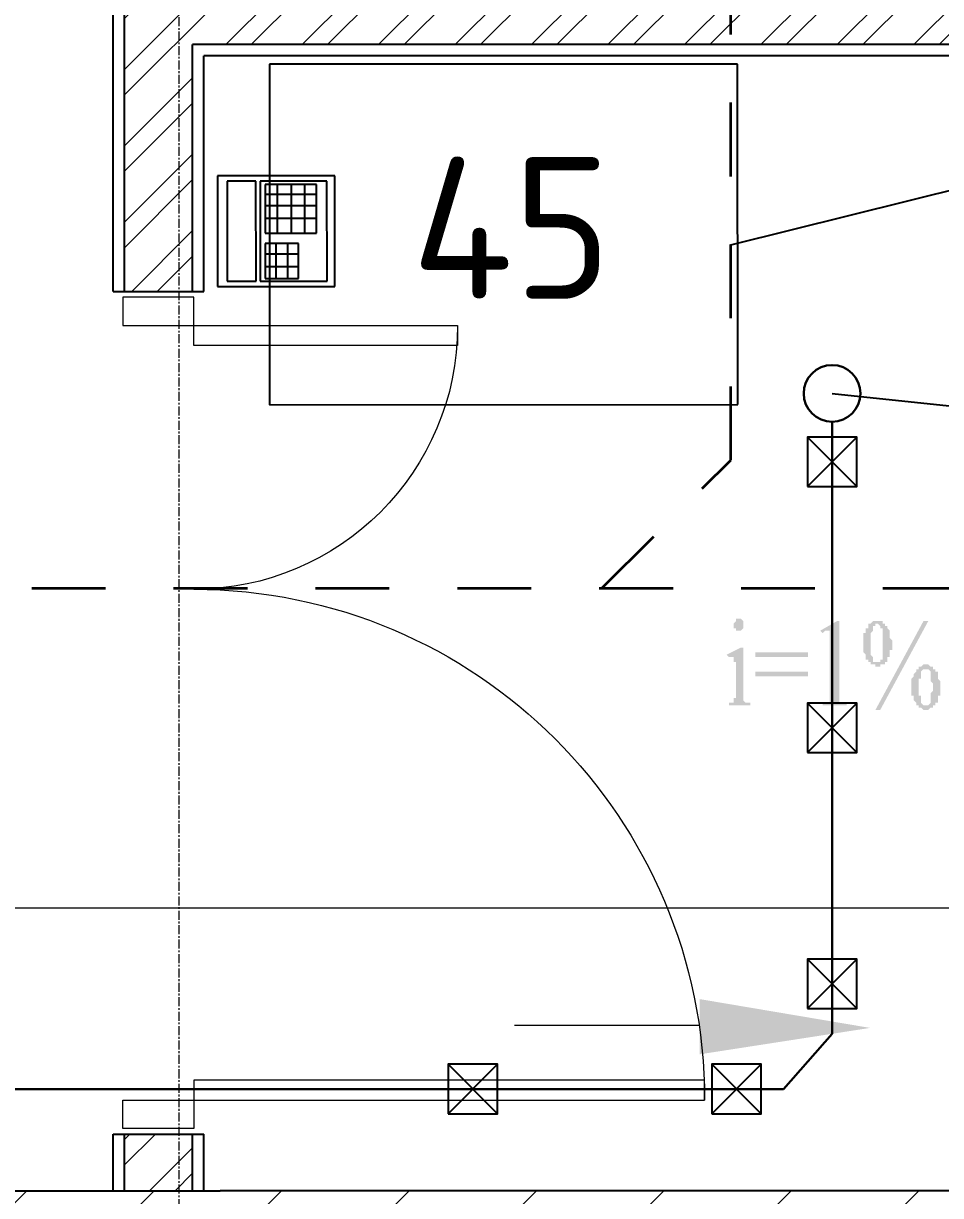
# Model space of a CAD drawing. Header units: millimetres. Extents: x -10178924 to 11692288, y -947381 to 58396.
# Drawn here: x 769963 to 771579, y -884277 to -882212 of the extents above; entities that cross this region are included whole.
import ezdxf
from ezdxf import colors
from ezdxf.entities.mleader import LeaderData, LeaderLine
from ezdxf.math import Vec2, Vec3

# ---------------------------------------------------------------- set-up
doc = ezdxf.new("R2010")
doc.units = ezdxf.units.MM
doc.linetypes.add('Dashed 1', pattern=[250, 130, -120])
doc.linetypes.add('осевая', pattern=[50.8, 31.75, -6.35, 6.35, -6.35])
for name, color, linetype, lineweight in [('!К3', 30, 'Continuous', 30), ('PDF _Разрезы', 7, 'Continuous', 9), ('АР_Двери', 250, 'Continuous', 9), ('Основная ГКЛ', 250, 'Continuous', 9), ('Перегородки', 162, 'Continuous', 9), ('Размеры осевые', 153, 'Continuous', 9), ('Сантехнические приборы', 7, 'Continuous', 9), ('ШТРИХОВКА', 252, 'Continuous', 15)]:
    doc.layers.add(name, color=color, linetype=linetype, lineweight=lineweight)
for name, color, linetype in [('_надписи канализация', 7, 'Continuous'), ('ВК_Выноски', 7, 'Continuous'), ('Стены внутр.1', 7, 'Continuous'), ('ТХ пищеблок новое 12.09', 252, 'Continuous')]:
    doc.layers.add(name, color=color, linetype=linetype)
doc.layers.add('PDF _ТХ ВК Трапы', color=7, linetype='Continuous', lineweight=9, true_color=0x7f7f7f)
doc.styles.add('GOST-2.304_Type-B', font='GOST_Common.ttf')
doc.styles.add('ISOCPEUR', font='isocpeui.ttf', dxfattribs={"width": 0.9})

# ---------------------------------------------------------------- blocks, each defined once
blk = doc.blocks.new('_None')
blk = doc.blocks.new('*U2241')
at = {"layer": 'АР_Двери'}
for points in [[(50, 0), (0, 0), (0, 125), (50, 125)], [(1414.8, 0), (1464.8, 0), (1464.8, 125), (1414.8, 125)], [(50, -464.8), (85, -464.8), (85, 0), (50, 0)], [(1414.8, -900), (1379.8, -900), (1379.8, 0), (1414.8, 0)]]:
    blk.add_lwpolyline(points, close=True, dxfattribs=at)
for centre, radius, start, end in [((50, 0), 464.8, 270, 0), ((1414.8, 0), 900, 180, 270)]:
    blk.add_arc(centre, radius, start, end, dxfattribs=at)
at = {"layer": 'Основная ГКЛ', "ltscale": 5}
for p, q in [((-10, 0), (-10, 125)), ((1474.8, 0), (1474.8, 125))]:
    blk.add_line(p, q, dxfattribs=at)
blk = doc.blocks.new('A$C5282721b')
at = {"layer": 'PDF _ТХ ВК Трапы', "true_color": 0x535353, "transparency": 33554559}
h = blk.add_hatch(color=251, dxfattribs=at)
h.paths.add_polyline_path([(52085.521, -4651.812), (52089.754, -4651.812), (52089.754, -4651.812), (52089.754, -4651.812), (52093.988, -4656.045), (52093.988, -4656.045), (52093.988, -4660.279), (52093.988, -4660.279), (52093.988, -4664.512), (52093.988, -4664.512), (52093.988, -4668.745), (52093.988, -4668.745), (52093.988, -4668.745), (52089.754, -4672.979), (52089.754, -4672.979), (52089.754, -4672.979), (52085.521, -4672.979), (52085.521, -4672.979), (52085.521, -4672.979), (52085.521, -4672.979), (52081.287, -4672.979), (52081.287, -4668.745), (52081.287, -4668.745), (52081.287, -4668.745), (52077.054, -4668.745), (52077.054, -4664.512), (52077.054, -4664.512), (52077.054, -4664.512), (52077.054, -4660.279), (52077.054, -4660.279), (52081.287, -4656.045), (52081.287, -4656.045), (52081.287, -4656.045), (52081.287, -4651.812), (52081.287, -4651.812), (52085.521, -4651.812), (52085.521, -4651.812)], flags=0)
h.paths.add_polyline_path([(52093.988, -4702.612), (52093.988, -4783.046), (52093.988, -4787.279), (52093.988, -4787.279), (52093.988, -4791.513), (52093.988, -4791.513), (52093.988, -4795.746), (52093.988, -4795.746), (52093.988, -4795.746), (52098.221, -4799.979), (52098.221, -4799.979), (52098.221, -4799.979), (52102.454, -4799.979), (52102.454, -4799.979), (52106.688, -4799.979), (52106.688, -4799.979), (52106.688, -4804.213), (52068.587, -4804.213), (52068.587, -4799.979), (52068.587, -4799.979), (52072.821, -4799.979), (52072.821, -4799.979), (52072.821, -4799.979), (52077.054, -4799.979), (52077.054, -4799.979), (52077.054, -4795.746), (52077.054, -4795.746), (52077.054, -4795.746), (52077.054, -4791.513), (52081.287, -4791.513), (52081.287, -4787.279), (52081.287, -4787.279), (52081.287, -4783.046), (52081.287, -4744.946), (52081.287, -4740.712), (52081.287, -4740.712), (52081.287, -4736.479), (52081.287, -4732.246), (52081.287, -4732.246), (52081.287, -4728.012), (52081.287, -4728.012), (52077.054, -4728.012), (52077.054, -4723.779), (52077.054, -4723.779), (52077.054, -4723.779), (52077.054, -4719.546), (52077.054, -4719.546), (52077.054, -4719.546), (52072.821, -4719.546), (52072.821, -4719.546), (52072.821, -4719.546), (52068.587, -4719.546), (52068.587, -4719.546), (52068.587, -4719.546), (52064.354, -4715.312), (52089.754, -4702.612)], flags=0)
blk.add_hatch(color=251, dxfattribs=at).paths.add_polyline_path([(52229.455, -4672.979), (52259.089, -4656.045), (52263.322, -4656.045), (52263.322, -4778.813), (52263.322, -4783.046), (52263.322, -4787.279), (52263.322, -4787.279), (52263.322, -4791.513), (52263.322, -4791.513), (52263.322, -4795.746), (52263.322, -4795.746), (52263.322, -4795.746), (52263.322, -4799.979), (52267.555, -4799.979), (52267.555, -4799.979), (52267.555, -4799.979), (52271.789, -4799.979), (52271.789, -4799.979), (52276.022, -4799.979), (52276.022, -4799.979), (52276.022, -4799.979), (52276.022, -4804.213), (52233.688, -4804.213), (52233.688, -4799.979), (52233.688, -4799.979), (52237.922, -4799.979), (52237.922, -4799.979), (52242.155, -4799.979), (52242.155, -4799.979), (52242.155, -4799.979), (52242.155, -4799.979), (52246.389, -4799.979), (52246.389, -4795.746), (52246.389, -4795.746), (52246.389, -4795.746), (52246.389, -4791.513), (52246.389, -4791.513), (52246.389, -4791.513), (52246.389, -4787.279), (52246.389, -4783.046), (52246.389, -4778.813), (52246.389, -4778.813), (52246.389, -4702.612), (52246.389, -4698.379), (52246.389, -4694.145), (52246.389, -4689.912), (52246.389, -4689.912), (52246.389, -4685.679), (52246.389, -4685.679), (52246.389, -4681.445), (52246.389, -4681.445), (52246.389, -4681.445), (52246.389, -4681.445), (52246.389, -4677.212), (52246.389, -4677.212), (52246.389, -4672.979), (52242.155, -4672.979), (52242.155, -4672.979), (52242.155, -4672.979), (52237.922, -4672.979), (52237.922, -4672.979), (52237.922, -4672.979), (52233.688, -4677.212), (52233.688, -4677.212), (52233.688, -4677.212)])
h = blk.add_hatch(color=251, dxfattribs=at)
h.paths.add_polyline_path([(52419.956, -4656.045), (52335.289, -4812.679), (52326.822, -4812.679), (52411.49, -4656.045)], flags=0)
h.paths.add_polyline_path([(52331.056, -4656.045), (52331.056, -4656.045), (52335.289, -4656.045), (52335.289, -4656.045), (52335.289, -4656.045), (52339.522, -4656.045), (52339.522, -4660.279), (52343.756, -4660.279), (52343.756, -4660.279), (52343.756, -4660.279), (52343.756, -4664.512), (52347.989, -4664.512), (52347.989, -4668.745), (52347.989, -4668.745), (52347.989, -4668.745), (52352.223, -4672.979), (52352.223, -4672.979), (52352.223, -4677.212), (52352.223, -4677.212), (52352.223, -4681.445), (52352.223, -4681.445), (52352.223, -4681.445), (52352.223, -4685.679), (52356.456, -4689.912), (52356.456, -4689.912), (52356.456, -4694.145), (52356.456, -4694.145), (52356.456, -4694.145), (52356.456, -4698.379), (52356.456, -4702.612), (52356.456, -4702.612), (52356.456, -4706.845), (52352.223, -4706.845), (52352.223, -4711.079), (52352.223, -4711.079), (52352.223, -4715.312), (52352.223, -4715.312), (52352.223, -4719.546), (52352.223, -4719.546), (52347.989, -4719.546), (52347.989, -4723.779), (52347.989, -4723.779), (52347.989, -4723.779), (52347.989, -4728.012), (52343.756, -4728.012), (52343.756, -4728.012), (52343.756, -4732.246), (52339.522, -4732.246), (52339.522, -4732.246), (52339.522, -4732.246), (52335.289, -4732.246), (52335.289, -4736.479), (52331.056, -4736.479), (52331.056, -4736.479), (52331.056, -4736.479), (52326.822, -4736.479), (52326.822, -4736.479), (52326.822, -4732.246), (52322.589, -4732.246), (52322.589, -4732.246), (52318.356, -4732.246), (52318.356, -4732.246), (52318.356, -4732.246), (52318.356, -4728.012), (52314.122, -4728.012), (52314.122, -4728.012), (52314.122, -4723.779), (52309.889, -4723.779), (52309.889, -4719.546), (52309.889, -4719.546), (52309.889, -4715.312), (52309.889, -4715.312), (52309.889, -4715.312), (52305.656, -4711.079), (52305.656, -4711.079), (52305.656, -4706.845), (52305.656, -4706.845), (52305.656, -4702.612), (52305.656, -4702.612), (52305.656, -4698.379), (52305.656, -4698.379), (52305.656, -4694.145), (52305.656, -4694.145), (52305.656, -4689.912), (52305.656, -4689.912), (52305.656, -4685.679), (52305.656, -4685.679), (52305.656, -4681.445), (52305.656, -4681.445), (52305.656, -4677.212), (52309.889, -4677.212), (52309.889, -4672.979), (52309.889, -4672.979), (52309.889, -4668.745), (52309.889, -4668.745), (52314.122, -4668.745), (52314.122, -4664.512), (52314.122, -4664.512), (52314.122, -4660.279), (52318.356, -4660.279), (52318.356, -4660.279), (52318.356, -4660.279), (52322.589, -4656.045), (52322.589, -4656.045), (52322.589, -4656.045), (52326.822, -4656.045), (52326.822, -4656.045), (52331.056, -4656.045), (52331.056, -4656.045)], flags=0)
h.paths.add_polyline_path([(52331.056, -4660.279), (52326.822, -4660.279), (52326.822, -4664.512), (52326.822, -4664.512), (52322.589, -4664.512), (52322.589, -4668.745), (52322.589, -4668.745), (52322.589, -4668.745), (52322.589, -4668.745), (52322.589, -4672.979), (52322.589, -4672.979), (52318.356, -4677.212), (52318.356, -4677.212), (52318.356, -4681.445), (52318.356, -4681.445), (52318.356, -4685.679), (52318.356, -4685.679), (52318.356, -4689.912), (52318.356, -4694.145), (52318.356, -4694.145), (52318.356, -4698.379), (52318.356, -4702.612), (52318.356, -4702.612), (52318.356, -4706.845), (52318.356, -4706.845), (52318.356, -4711.079), (52318.356, -4711.079), (52318.356, -4715.312), (52318.356, -4715.312), (52322.589, -4719.546), (52322.589, -4719.546), (52322.589, -4719.546), (52322.589, -4723.779), (52322.589, -4723.779), (52322.589, -4728.012), (52326.822, -4728.012), (52326.822, -4728.012), (52326.822, -4728.012), (52326.822, -4728.012), (52331.056, -4728.012), (52331.056, -4728.012), (52331.056, -4728.012), (52335.289, -4728.012), (52335.289, -4728.012), (52335.289, -4723.779), (52335.289, -4723.779), (52339.522, -4723.779), (52339.522, -4719.546), (52339.522, -4719.546), (52339.522, -4719.546), (52339.522, -4715.312), (52339.522, -4715.312), (52339.522, -4711.079), (52339.522, -4711.079), (52339.522, -4706.845), (52339.522, -4702.612), (52339.522, -4702.612), (52339.522, -4698.379), (52339.522, -4698.379), (52339.522, -4694.145), (52339.522, -4694.145), (52339.522, -4689.912), (52339.522, -4685.679), (52339.522, -4685.679), (52339.522, -4681.445), (52339.522, -4681.445), (52339.522, -4677.212), (52339.522, -4677.212), (52339.522, -4672.979), (52339.522, -4672.979), (52339.522, -4668.745), (52339.522, -4668.745), (52335.289, -4668.745), (52335.289, -4668.745), (52335.289, -4664.512), (52335.289, -4664.512), (52335.289, -4664.512), (52331.056, -4660.279), (52331.056, -4660.279), (52331.056, -4660.279)], flags=0)
h.paths.add_polyline_path([(52415.723, -4732.246), (52415.723, -4732.246), (52419.956, -4732.246), (52419.956, -4732.246), (52419.956, -4732.246), (52424.19, -4736.479), (52424.19, -4736.479), (52428.423, -4736.479), (52428.423, -4736.479), (52428.423, -4740.712), (52428.423, -4740.712), (52432.656, -4740.712), (52432.656, -4744.946), (52432.656, -4744.946), (52436.89, -4744.946), (52436.89, -4749.179), (52436.89, -4749.179), (52436.89, -4753.412), (52436.89, -4753.412), (52436.89, -4757.646), (52436.89, -4757.646), (52441.123, -4761.879), (52441.123, -4761.879), (52441.123, -4766.113), (52441.123, -4766.113), (52441.123, -4770.346), (52441.123, -4770.346), (52441.123, -4770.346), (52441.123, -4774.579), (52441.123, -4778.813), (52441.123, -4778.813), (52441.123, -4783.046), (52441.123, -4783.046), (52441.123, -4787.279), (52436.89, -4787.279), (52436.89, -4791.513), (52436.89, -4791.513), (52436.89, -4795.746), (52436.89, -4795.746), (52436.89, -4799.979), (52432.656, -4799.979), (52432.656, -4799.979), (52432.656, -4799.979), (52432.656, -4804.213), (52428.423, -4804.213), (52428.423, -4804.213), (52428.423, -4808.446), (52424.19, -4808.446), (52424.19, -4808.446), (52424.19, -4808.446), (52419.956, -4812.679), (52419.956, -4812.679), (52419.956, -4812.679), (52415.723, -4812.679), (52415.723, -4812.679), (52415.723, -4812.679), (52411.49, -4812.679), (52411.49, -4812.679), (52407.256, -4808.446), (52407.256, -4808.446), (52407.256, -4808.446), (52403.023, -4808.446), (52403.023, -4808.446), (52403.023, -4804.213), (52398.789, -4804.213), (52398.789, -4804.213), (52398.789, -4799.979), (52398.789, -4799.979), (52394.556, -4795.746), (52394.556, -4795.746), (52394.556, -4795.746), (52394.556, -4791.513), (52394.556, -4791.513), (52394.556, -4787.279), (52390.323, -4787.279), (52390.323, -4783.046), (52390.323, -4783.046), (52390.323, -4778.813), (52390.323, -4778.813), (52390.323, -4774.579), (52390.323, -4774.579), (52390.323, -4770.346), (52390.323, -4770.346), (52390.323, -4766.113), (52390.323, -4766.113), (52390.323, -4761.879), (52390.323, -4761.879), (52390.323, -4757.646), (52390.323, -4757.646), (52394.556, -4753.412), (52394.556, -4753.412), (52394.556, -4753.412), (52394.556, -4749.179), (52394.556, -4749.179), (52398.789, -4744.946), (52398.789, -4744.946), (52398.789, -4740.712), (52398.789, -4740.712), (52403.023, -4740.712), (52403.023, -4736.479), (52403.023, -4736.479), (52403.023, -4736.479), (52407.256, -4736.479), (52407.256, -4736.479), (52411.49, -4732.246), (52411.49, -4732.246), (52411.49, -4732.246), (52415.723, -4732.246), (52415.723, -4732.246)], flags=0)
h.paths.add_polyline_path([(52415.723, -4740.712), (52415.723, -4740.712), (52411.49, -4740.712), (52411.49, -4740.712), (52411.49, -4740.712), (52407.256, -4744.946), (52407.256, -4744.946), (52407.256, -4744.946), (52407.256, -4744.946), (52407.256, -4749.179), (52407.256, -4749.179), (52407.256, -4753.412), (52407.256, -4753.412), (52407.256, -4757.646), (52403.023, -4757.646), (52403.023, -4761.879), (52403.023, -4761.879), (52403.023, -4766.113), (52403.023, -4770.346), (52403.023, -4770.346), (52403.023, -4774.579), (52403.023, -4774.579), (52403.023, -4778.813), (52403.023, -4783.046), (52403.023, -4783.046), (52403.023, -4787.279), (52407.256, -4787.279), (52407.256, -4791.513), (52407.256, -4791.513), (52407.256, -4795.746), (52407.256, -4795.746), (52407.256, -4799.979), (52407.256, -4799.979), (52407.256, -4799.979), (52411.49, -4804.213), (52411.49, -4804.213), (52411.49, -4804.213), (52415.723, -4804.213), (52415.723, -4804.213), (52415.723, -4804.213), (52415.723, -4804.213), (52419.956, -4804.213), (52419.956, -4804.213), (52419.956, -4804.213), (52424.19, -4799.979), (52424.19, -4799.979), (52424.19, -4799.979), (52424.19, -4795.746), (52424.19, -4795.746), (52424.19, -4795.746), (52424.19, -4791.513), (52424.19, -4791.513), (52424.19, -4787.279), (52424.19, -4787.279), (52424.19, -4783.046), (52428.423, -4778.813), (52428.423, -4778.813), (52428.423, -4774.579), (52428.423, -4774.579), (52428.423, -4770.346), (52428.423, -4766.113), (52428.423, -4766.113), (52424.19, -4761.879), (52424.19, -4757.646), (52424.19, -4757.646), (52424.19, -4753.412), (52424.19, -4753.412), (52424.19, -4749.179), (52424.19, -4749.179), (52424.19, -4749.179), (52424.19, -4744.946), (52424.19, -4744.946), (52424.19, -4744.946), (52419.956, -4740.712), (52419.956, -4740.712), (52419.956, -4740.712), (52415.723, -4740.712), (52415.723, -4740.712), (52415.723, -4740.712)], flags=0)
at = {"layer": 'Перегородки', "lineweight": 20, "true_color": 0x000000, "transparency": 33554687}
h = blk.add_hatch(dxfattribs=at)
h.set_pattern_fill('ANSI32', color=18, scale=10)
h.set_pattern_definition([(45, (-2681.59, 241515.3), (-67.35192, 67.35192), []), (45, (-2636.69, 241515.3), (-67.35192, 67.35192), [])])
h.paths.add_polyline_path([(51123.735, -5559.958), (51003.735, -5559.958), (51003.735, -5660.061), (51123.735, -5660.061)])
h.paths.add_polyline_path([(51123.735, -3640.061), (53709.391, -3640.061), (53709.391, -3520.061), (51003.735, -3520.061), (51003.735, -4074.958), (51123.735, -4074.958)])
at = {"layer": 'ШТРИХОВКА', "ltscale": 100, "true_color": 0x000000, "transparency": 33554687}
h = blk.add_hatch(dxfattribs=at)
h.set_pattern_fill('ANSI31', color=18, scale=50)
h.set_pattern_definition([(45, (-78432.53, 22970.06), (-112.2532, 112.2532), [])])
h.paths.add_polyline_path([(51172.073, -6080.061), (51172.073, -6258.074), (50792.073, -6258.074), (50792.073, -5660.061), (53709.391, -5660.061), (53709.391, -5442.061), (54269.391, -5442.061), (54269.391, -12156.906), (47519.391, -12156.906), (47519.391, -11596.906), (50792.073, -11596.906), (50792.073, -11510.474), (51172.073, -11510.474), (51172.073, -11596.906), (53709.391, -11596.906), (53709.391, -6080.061)])
at = {"layer": 'PDF _Разрезы', "color": 18, "lineweight": 9, "true_color": 0x000000, "transparency": 33554687}
blk.add_lwpolyline([(-3851.775, -5161.054), (61037.167, -5161.054)], dxfattribs=at)
at = {"layer": 'PDF _ТХ ВК Трапы', "color": 251, "true_color": 0x535353, "transparency": 33554559}
for points in [[(52115.154, -4711.079), (52208.288, -4711.079), (52115.154, -4719.546), (52208.288, -4719.546)], [(52115.154, -4744.946), (52208.288, -4744.946), (52115.154, -4753.412), (52208.288, -4753.412)]]:
    blk.add_solid(points, dxfattribs=at)
at = {"layer": 'Перегородки', "color": 18, "linetype": 'Continuous', "lineweight": 25, "true_color": 0x000000, "transparency": 33554687}
for p, q in [((50983.735, -4074.958), (50983.735, -3490.061)), ((51003.735, -4074.958), (51003.735, -3520.061)), ((51123.735, -4074.958), (51123.735, -3640.061)), ((53709.391, -3640.061), (51123.735, -3640.061)), ((53709.391, -3660.061), (51143.735, -3660.061)), ((51143.735, -4074.958), (51143.735, -3660.061)), ((50983.735, -4074.958), (51143.735, -4074.958)), ((50983.735, -5660.061), (50983.735, -5559.958)), ((50983.735, -5559.958), (51143.735, -5559.958)), ((51003.735, -5660.061), (51003.735, -5559.958)), ((51123.735, -5660.061), (51123.735, -5559.958)), ((51143.735, -5660.061), (51143.735, -5559.958))]:
    blk.add_line(p, q, dxfattribs=at)
at = {"layer": 'Размеры осевые', "color": 251, "linetype": 'осевая', "ltscale": 0.5, "transparency": 33554687}
blk.add_line((51100, -19000), (51100, 1500), dxfattribs=at)
at = {"layer": 'Сантехнические приборы', "color": 18, "true_color": 0x000000, "transparency": 33554559}
blk.add_lwpolyline([(52016.995, -5368.702), (51691.026, -5368.702)], dxfattribs=at)
blk.add_lwpolyline([(52016.995, -5368.702), (51691.026, -5368.702)], dxfattribs=at)
blk.add_solid([(52016.995, -5322.135), (52317.563, -5372.936), (52016.995, -5419.503)], dxfattribs=at)
at = {"layer": 'Стены внутр.1', "color": 18, "linetype": 'Continuous', "true_color": 0x000000, "transparency": 33554687, "flags": 128}
for points in [[(50792.073, -5660.061), (51172.073, -5660.061)], [(53709.391, -5660.061), (51172.073, -5660.061)]]:
    blk.add_lwpolyline(points, dxfattribs=at)
at = {"layer": 'ТХ пищеблок новое 12.09', "ltscale": 100, "transparency": 33554687}
for p, q in [((52084.007, -3674.354), (51259.007, -3674.64)), ((51259.007, -3674.64), (51259.215, -4274.64)), ((52084.215, -4274.354), (52084.007, -3674.354)), ((51259.215, -4274.64), (52084.215, -4274.354))]:
    blk.add_line(p, q, dxfattribs=at)
at = {"layer": 'ТХ пищеблок новое 12.09', "transparency": 33554687}
for p, q in [((51374.528, -3871.246), (51167.443, -3871.318)), ((51167.443, -3871.318), (51167.51, -4066.438)), ((51235.386, -3880.491), (51184.609, -3880.508)), ((51184.609, -3880.508), (51184.67, -4056.772)), ((51235.448, -4056.755), (51235.386, -3880.491)), ((51360.498, -3880.447), (51242.715, -3880.488)), ((51242.715, -3880.488), (51242.776, -4056.752)), ((51360.559, -4056.711), (51360.498, -3880.447)), ((51374.596, -4066.366), (51374.528, -3871.246)), ((51342.005, -3886.752), (51251.581, -3886.784)), ((51251.581, -3886.784), (51251.611, -3972.298)), ((51251.587, -3903.598), (51342.011, -3903.567)), ((51272.857, -3886.776), (51272.887, -3972.29)), ((51297.173, -3886.768), (51297.203, -3972.282)), ((51320.729, -3886.76), (51320.759, -3972.274)), ((51342.035, -3972.266), (51342.005, -3886.752)), ((51251.594, -3923.645), (51342.018, -3923.613)), ((51251.602, -3945.691), (51342.026, -3945.659)), ((51251.611, -3972.298), (51342.035, -3972.266)), ((51310.127, -3990.522), (51251.617, -3990.542)), ((51251.617, -3990.542), (51251.639, -4052.119)), ((51270.27, -3990.536), (51270.291, -4052.112)), ((51290.682, -3990.529), (51290.703, -4052.105)), ((51310.148, -4052.098), (51310.127, -3990.522)), ((51251.624, -4009.049), (51310.133, -4009.029)), ((51251.631, -4031.246), (51310.141, -4031.226)), ((51167.51, -4066.438), (51374.596, -4066.366)), ((51184.67, -4056.772), (51235.448, -4056.755)), ((51242.776, -4056.752), (51360.559, -4056.711)), ((51251.639, -4052.119), (51310.148, -4052.098))]:
    blk.add_line(p, q, dxfattribs=at)
at = {"color": 18, "linetype": 'ByBlock', "true_color": 0x000000, "transparency": 33554687, "xscale": -1.000000000000001, "rotation": 90}
blk.add_blockref('*U2241', (51125.929, -4085.176), dxfattribs=at)
at = {"layer": 'ТХ пищеблок новое 12.09', "transparency": 33554687, "style": 'GOST-2.304_Type-B'}
blk.add_text('45', height=250, dxfattribs=at).set_placement((51509.22, -4087.997))

msp = doc.modelspace()

# ---------------------------------------------------------------- linework, layer by layer
at = {"layer": '!К3', "ltscale": 100}
for p, q in [((771387.5, -882913.6), (771387.5, -883992.1)), ((771387.5, -883992.1), (771301.7, -884089.4)), ((763186.7, -884089.4), (771301.7, -884089.4))]:
    msp.add_line(p, q, dxfattribs=at)
at = {"layer": '!К3', "linetype": 'Dashed 1', "lineweight": 35}
msp.add_line((771607.2, -883207.1), (759152, -883207.1), dxfattribs=at)
msp.add_lwpolyline([(770981, -883207.1), (771209.3, -882981.1), (771209.3, -879312)], dxfattribs=at)
at = {"layer": '!К3', "ltscale": 100}
msp.add_circle((771387.5, -882863.6), 50, dxfattribs=at)
for p, q in [((771343.9, -882940.8), (771431, -883027.8)), ((771431, -882940.8), (771343.9, -883027.8)), ((771343.9, -883409.4), (771431, -883496.4)), ((771431, -883409.4), (771343.9, -883496.4)), ((771343.9, -883860.5), (771431, -883947.5)), ((771431, -883860.5), (771343.9, -883947.5)), ((770711.1, -884045.8), (770798.2, -884132.9)), ((770798.2, -884045.8), (770711.1, -884132.9)), ((771175.8, -884045.8), (771262.8, -884132.9)), ((771262.8, -884045.8), (771175.8, -884132.9))]:
    msp.add_line(p, q)
for points in [[(771343.9, -883027.8), (771431, -883027.8), (771431, -882940.8), (771343.9, -882940.8)], [(771343.9, -883496.4), (771431, -883496.4), (771431, -883409.4), (771343.9, -883409.4)], [(771343.9, -883947.5), (771431, -883947.5), (771431, -883860.5), (771343.9, -883860.5)], [(770711.1, -884132.9), (770798.2, -884132.9), (770798.2, -884045.8), (770711.1, -884045.8)], [(771175.8, -884132.9), (771262.8, -884132.9), (771262.8, -884045.8), (771175.8, -884045.8)]]:
    msp.add_lwpolyline(points, close=True)

# ---------------------------------------------------------------- block references
msp.add_blockref('A$C5282721b', (719137, -878608.8))

# ---------------------------------------------------------------- leaders
at = {"layer": '_надписи канализация', "lineweight": -2}
ml = msp.add_multileader_mtext('Standard', dxfattribs=at)
ml.set_content('\\A1;Приямок{\\Fisocp3|c204; }800{\\fArial|b0|i0|c204|p34;х}800х800(h)\\P{\\fArial|b0|i0|c204|p34;с\\Fisocp3|c204; }насосом дренажным {\\A0;\\H0.91667x;ГНОМ 10-10Г\\A1;\\H1.09091x; \\PN=1,1 кВт \\P (1 раб)\\Fisocp3|c204; \\fISOCPEUR|b0|i0|c204|p34;(закрыть рифленым железом)}', color=256, style='ISOCPEUR')
ml.set_leader_properties(lineweight=13)
ml.set_arrow_properties(name='NONE')
ml.build(insert=Vec2(0, 0))
ml.multileader.update_dxf_attribs({"text_left_attachment_type": 6, "text_right_attachment_type": 6, "dogleg_length": 100, "arrow_head_size": 300, "scale": 100})
ctx = ml.context
ctx.base_point, ctx.scale, ctx.char_height, ctx.arrow_head_size, ctx.landing_gap_size, ctx.plane_origin = Vec3(726724.9, -876080.2), 100, 250, 300, 0.09, Vec3(722250.4, -879799.4)
ctx.left_attachment, ctx.right_attachment, ctx.text_align_type = 6, 6, 1
notes = []
notes.append((ctx, [(0, (1, 1, 0), (726624.9, -876080.2), (1, 0), 100, [(1, [(727663, -882471)], 0, [])])]))
ctx.mtext.insert, ctx.mtext.width, ctx.mtext.alignment, ctx.mtext.flow_direction = Vec3(729650, -875755.2), 5926.326, 2, 5
at = {"layer": 'ВК_Выноски', "lineweight": -2}
ml = msp.add_multileader_mtext('Standard', dxfattribs=at)
ml.set_content('Канализационная станция\\P SANICUBIC CLASSIC IP68', color=256, style='ISOCPEUR')
ml.set_leader_properties(lineweight=13)
ml.build(insert=Vec2(0, 0))
ml.multileader.update_dxf_attribs({"text_left_attachment_type": 6, "text_right_attachment_type": 6, "dogleg_length": 1, "arrow_head_size": 300, "scale": 100})
ctx = ml.context
ctx.base_point, ctx.scale, ctx.char_height, ctx.arrow_head_size, ctx.landing_gap_size, ctx.plane_origin = Vec3(753004.1, -880992.7, -0.1), 100, 250, 300, 0.09, Vec3(756446.9, -883897.6, -0.1)
ctx.left_attachment, ctx.right_attachment, ctx.text_align_type = 6, 6, 1
notes.append((ctx, [(1, (1, 1, 0), (757018.6, -880992.7, -0.1), (-1, 0), 100, [(0, [(758206.2, -882846.5, -0.1)], 0, [])])]))
ctx.mtext.insert, ctx.mtext.width, ctx.mtext.alignment, ctx.mtext.flow_direction = Vec3(754837.2, -880692.7, -0.1), 218673.814, 2, 5
at = {"layer": 'ВК_Выноски'}
ml = msp.add_multileader_mtext('Standard', dxfattribs=at)
ml.set_content('{\\W0.9;К1 %%C100\\Pi-0.02 в полу}', color=7, style='ISOCPEUR')
ml.set_leader_properties(color=7, linetype='ByLayer', lineweight=-1)
ml.set_arrow_properties(name='NONE')
ml.build(insert=Vec2(0, 0))
ml.multileader.update_dxf_attribs({"text_left_attachment_type": 6, "text_right_attachment_type": 6, "dogleg_length": 0.36, "arrow_head_size": 300})
ctx = ml.context
ctx.base_point, ctx.char_height, ctx.arrow_head_size, ctx.landing_gap_size, ctx.plane_origin = Vec3(774294.2, -881861.8), 250, 300, 100, Vec3(785125.6, -913105.8)
ctx.left_attachment, ctx.right_attachment = 6, 6
notes.append((ctx, [(0, (1, 1, 0), (774193.8, -881861.8), (1, 0), 100.4, [(0, [(771209.3, -882601.5)], 0, [])])]))
ctx.mtext.insert, ctx.mtext.width, ctx.mtext.flow_direction = Vec3(774394.2, -881536.8), 1489.588, 5
at = {"layer": 'ВК_Выноски', "lineweight": -2}
ml = msp.add_multileader_mtext('Standard', dxfattribs=at)
ml.set_content('Насос Фекальный ^JВихрь ФН-3 MAX', color=256, style='ISOCPEUR')
ml.set_leader_properties(lineweight=13)
ml.build(insert=Vec2(0, 0))
ml.multileader.update_dxf_attribs({"text_left_attachment_type": 6, "text_right_attachment_type": 6, "dogleg_length": 1, "arrow_head_size": 300, "scale": 100})
ctx = ml.context
ctx.base_point, ctx.scale, ctx.char_height, ctx.arrow_head_size, ctx.landing_gap_size, ctx.plane_origin = Vec3(753569.9, -882245.8, -0.1), 100, 250, 300, 0.09, Vec3(759215, -881755.3, -0.1)
ctx.left_attachment, ctx.right_attachment, ctx.text_align_type = 6, 6, 1
notes.append((ctx, [(1, (1, 1, 0), (756204.4, -882245.8, -0.1), (-1, 0), 100, [(0, [(757872, -883785.5, -0.1)], 0, [])])]))
ctx.mtext.insert, ctx.mtext.width, ctx.mtext.alignment, ctx.mtext.flow_direction = Vec3(754766.9, -881920.8, -0.1), 218673.814, 2, 5
at = {"layer": 'ВК_Выноски'}
ml = msp.add_multileader_mtext('Standard', dxfattribs=at)
ml.set_content('{\\W0.9;Ст.К1 %%C100 Вент}', color=7, style='ISOCPEUR')
ml.set_leader_properties(color=7, linetype='ByLayer', lineweight=-1)
ml.set_arrow_properties(name='NONE')
ml.build(insert=Vec2(0, 0))
ml.multileader.update_dxf_attribs({"text_left_attachment_type": 6, "text_right_attachment_type": 6, "dogleg_length": 0.36, "arrow_head_size": 300})
ctx = ml.context
ctx.base_point, ctx.char_height, ctx.arrow_head_size, ctx.landing_gap_size, ctx.plane_origin = Vec3(776290.8, -883377.2), 250, 300, 100, Vec3(786777.2, -915391.9)
ctx.left_attachment, ctx.right_attachment = 6, 6
notes.append((ctx, [(0, (1, 1, 0), (776190.4, -883377.2), (1, 0), 100.4, [(0, [(771387.5, -882863.6)], 0, [])])]))
ctx.mtext.insert, ctx.mtext.width, ctx.mtext.flow_direction = Vec3(776390.8, -883077.2), 3154.311, 5
for ctx, leaders in notes:
    for number, flags, end, landing, length, lines in leaders:
        leader = LeaderData()
        leader.index, (leader.has_last_leader_line, leader.has_dogleg_vector, leader.attachment_direction) = number, flags
        leader.last_leader_point, leader.dogleg_vector, leader.dogleg_length = Vec3(end), Vec3(landing), length
        for number, points, colour, breaks in lines:
            line = LeaderLine()
            line.index, line.vertices, line.color, line.breaks = number, Vec3.list(points), colors.encode_raw_color(colour), breaks
            leader.lines.append(line)
        ctx.leaders.append(leader)

doc.saveas('drawing.dxf')
